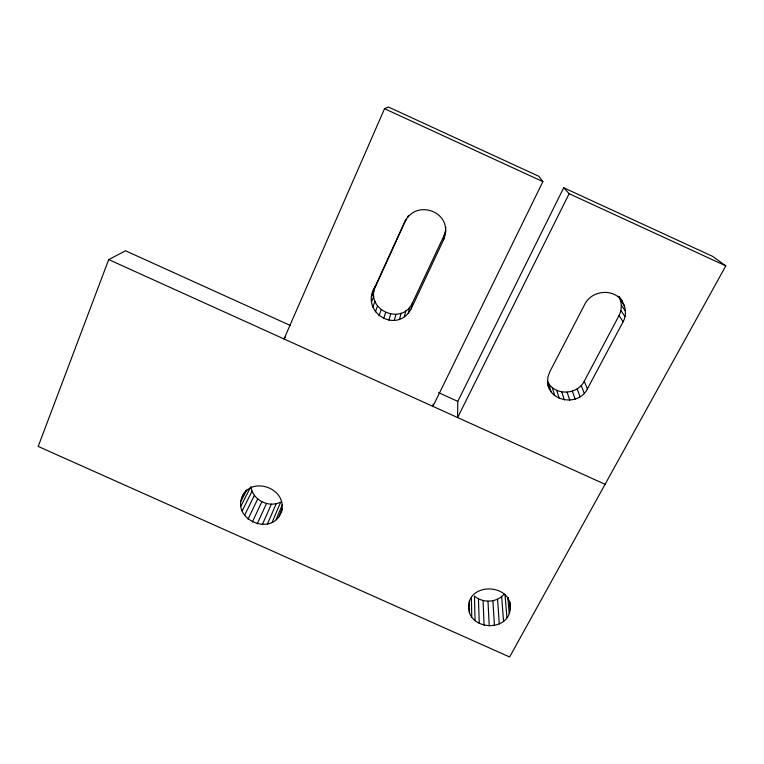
<?xml version="1.0" encoding="UTF-8"?>
<svg xmlns="http://www.w3.org/2000/svg" width="764" height="764" viewBox="0 0 764 764"><rect width="100%" height="100%" fill="white"/><g stroke="black" fill="none" stroke-linecap="round" stroke-linejoin="round"><path stroke-width="1.15" d="M282.155 509.407C274.429 539.651 226.86 518.584 244.394 492.618M457.789 401.358L457.617 417.555L569.132 193.703L563.708 187.753L457.789 401.358L438.546 392.639M375.42 286.108C364.6 309.64 401.692 326.343 412.455 302.974L444.094 235.493L445.727 230.336L445.326 234.367L443.645 239.648L411.213 308.761C396.678 335.558 358.631 311.225 375.42 286.108L405.885 219.306M445.326 234.367L445.775 226.879M468.599 608.02C467.339 581.796 512.262 583.075 510.285 608.965C508.041 633.194 467.119 629.966 468.561 605.728M433.112 404.137L432.921 406.372L542.879 181.622L538.773 176.274L388.437 107.017L384.559 108.708L284.017 338.958L285.316 337.029M547.444 381.198C553.967 395.981 577.278 395.37 584.259 381.217L619.041 315.57C622.049 309.573 622.202 302.105 618.553 296.346M547.425 382.688C549.65 402.322 578.921 406.295 587.363 388.952L623.109 321.768C627.741 313.355 624.962 303.155 618.764 296.356M443.645 239.648L444.094 235.493M281.295 511.498C288.267 489.084 251.833 475.055 242.283 496.667M411.213 308.761L412.455 302.974M408.32 313.25L409.638 307.357M404.347 316.821L405.76 310.852M399.562 319.266L401.09 313.24M394.281 320.402L395.943 314.348M388.876 320.164L390.662 314.119M383.7 318.559L385.61 312.562M379.097 315.713L381.121 309.783M375.382 311.808L377.502 305.963M290.282 325.445L125.554 250.793L108.698 259.588L38.2 446.443L509.626 656.983L725.8 265.862L712.545 256.322L563.708 187.753M373.233 291.476L404.949 221.942L408.578 215.438M372.803 307.099L374.99 301.369M404.949 221.942L405.665 220.089M371.543 301.904L373.758 296.298M371.686 296.575L373.902 291.094M279.29 515.862L282.346 508.471M276.167 519.549L282.374 504.67M272.127 522.328L280.722 502.034C268.823 508.28 252.492 500 250.926 486.553M267.429 524.028L276.224 503.677M262.348 524.553L271.373 504.183M257.22 523.865L266.474 503.533M252.349 522.022L261.823 501.767M248.042 519.119L257.716 498.987M244.556 515.337L254.393 495.368M242.131 510.925L252.082 491.137M240.899 506.14L250.391 487.575M240.947 501.289L246.762 490.058M244.833 492.57L245.932 490.45M475.065 620.635L474.444 596.054C482.781 603.312 496.982 602.853 504.068 594.086M407.9 217.234C418.949 202.708 444.667 210.539 445.574 228.818M108.698 259.588L605.069 484.309M384.559 108.708L542.879 181.622M569.132 193.703L725.8 265.862M622.144 301.111C613.33 287.952 591.622 290.32 584.804 304.244L549.765 371.839L547.989 376.795L547.607 381.99L548.657 387.071M620.416 300.109L624.541 305.934M621.38 305.275L625.525 311.225M620.912 310.556L625.038 316.63M619.041 315.57L623.109 321.768M584.259 381.217L587.363 388.952M581.223 385.467L584.259 393.307M577.164 388.857L580.086 396.774M572.351 391.158L575.149 399.114M567.108 392.209L569.772 400.193M561.788 391.951L564.319 399.916M556.755 390.394L559.162 398.331M552.343 387.654L554.635 395.513M548.848 383.9L551.054 391.674M509.808 601.956L510.018 604.238M509.645 602.051L510.285 608.965M508.251 597.429L508.452 599.702M507.783 597.324L509.235 613.568M504.975 594.402L506.943 617.77M501.652 596.646L503.562 621.313M497.584 599.196L499.293 623.959M492.933 600.752L494.423 625.563M487.986 601.201L489.246 626.022M483.058 600.533L484.089 625.315M478.445 598.785L479.257 623.481M471.378 597.181L471.76 616.949M469.382 601.106L469.554 612.661"/></g></svg>
